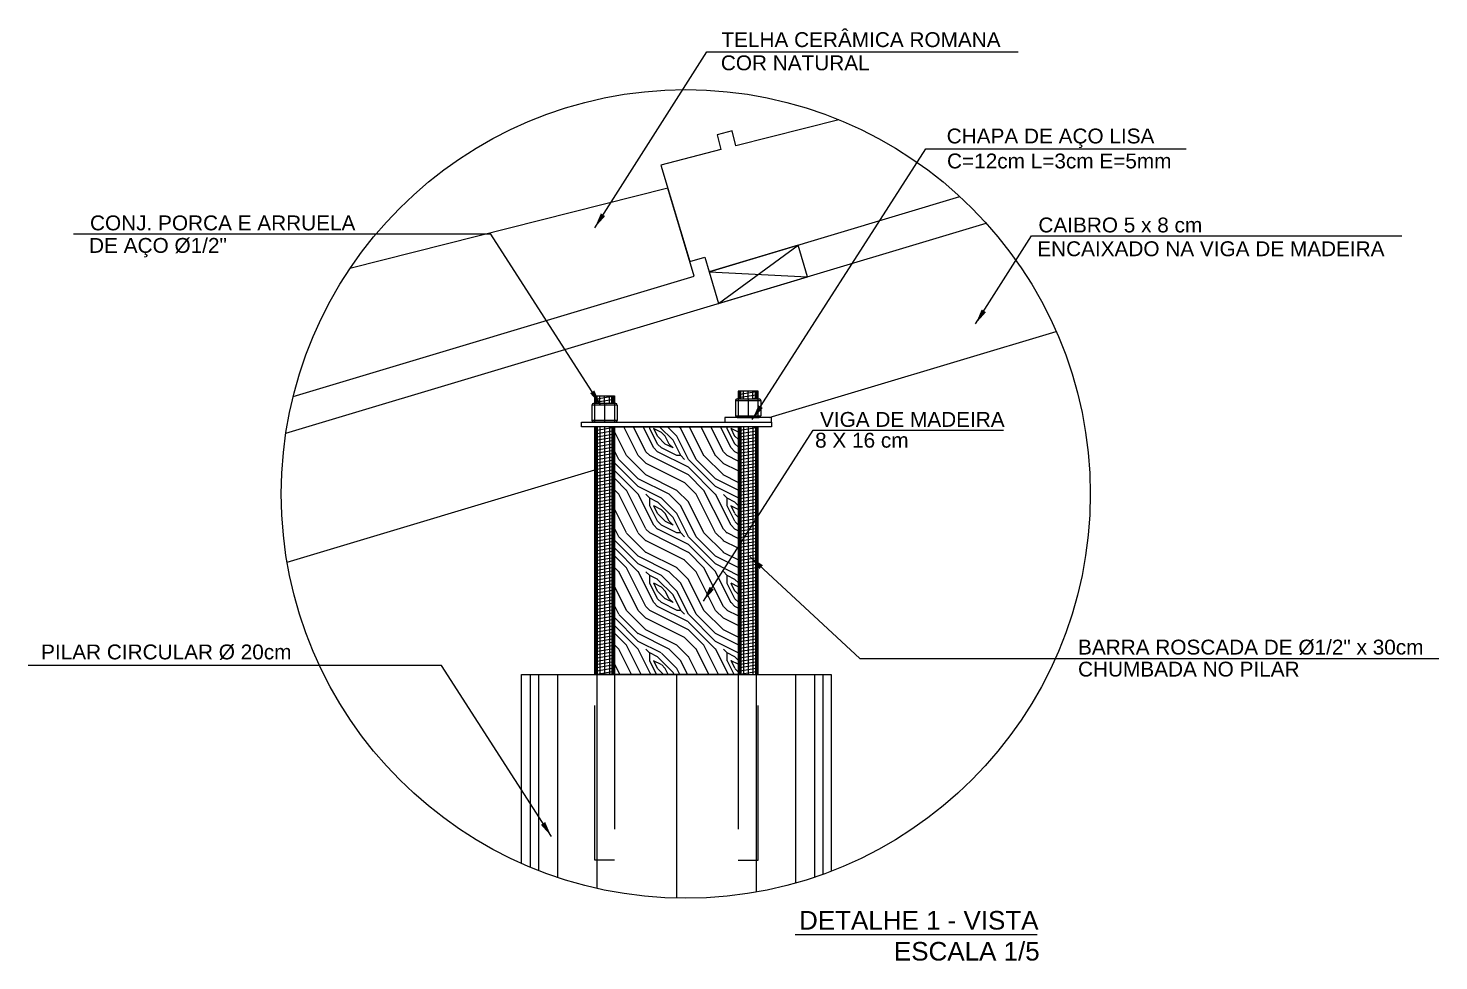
# Model space of a CAD drawing. Extents: x 82 to 278, y 2 to 93.
# Drawn here: x 99.574 to 100.485, y 25.057 to 25.659 of the extents above; entities that cross this region are included whole.
import ezdxf
from ezdxf.enums import TextEntityAlignment as Align

# ---------------------------------------------------------------- set-up
doc = ezdxf.new("R2010")
doc.units = 0
doc.header["$LTSCALE"] = 0.8
doc.header["$MEASUREMENT"] = 0
doc.linetypes.add('TRACEJADO_G', pattern=[0.375, 0.25, -0.125])
doc.layers.get('0').update_dxf_attribs({"linetype": 'CONTINUOUS'})
for name, color, linetype in [('A-CHAMADAS', 1, 'CONTINUOUS'), ('A-PARAFUSO', 2, 'CONTINUOUS'), ('A-TXT', 3, 'CONTINUOUS'), ('ARQ-HTC', 9, 'CONTINUOUS'), ('ARQ-SMB-1_025', 1, 'CONTINUOUS'), ('ARQ-TXT-1_025', 2, 'CONTINUOUS'), ('ARQ-TXT-1_075', 2, 'CONTINUOUS'), ('TELHA', 3, 'CONTINUOUS')]:
    doc.layers.add(name, color=color, linetype=linetype)
doc.styles.add('ESC-50-A20', font='arial.ttf', dxfattribs={"height": 0.1})
doc.styles.add('FNDE Texto Cota 0025', font='verdana.ttf', dxfattribs={"height": 0.04})
doc.dimstyles.new('FNDE 1-0025', dxfattribs={"dimscale": 5, "dimtxt": 0.04, "dimasz": 0.01, "dimexe": 0.15, "dimexo": 0.15, "dimgap": 0.005, "dimtad": 1, "dimzin": 1, "dimdsep": 46, "dimtxsty": 'FNDE Texto Cota 0025', "dimblk": 'tic', "dimcen": 0.015, "dimdle": 0.15, "dimse1": 1, "dimse2": 1, "dimclrd": 251, "dimclre": 251, "dimclrt": 256, "dimaunit": 1, "dimadec": 3, "dimazin": 0, "dimtfac": 1, "dimtix": 1, "dimtmove": 2, "dimatfit": 3, "dimfxl": 0.15, "dimtvp": 1, "dimtolj": 1, "dimtzin": 0, "dimarcsym": 0})

# ---------------------------------------------------------------- blocks, each defined once
blk = doc.blocks.new('tic')
at = {"color": 251}
for p, q in [((0, -1), (0, 1)), ((-1, 0), (1, 0))]:
    blk.add_line(p, q, dxfattribs=at)
blk.add_line((-0.6, -0.6), (0.6, 0.6))

msp = doc.modelspace()

# ---------------------------------------------------------------- hatches: boundary and pattern name
at = {"layer": 'A-TXT'}
h = msp.add_hatch(dxfattribs=at)
h.set_pattern_fill('WOODFACE', color=9, scale=0.05, style=0)
h.set_pattern_definition([(180, (214.74533, -22.517046), (-0.05, 0.05), [0.0025, -0.0475]), (90, (214.72533, -22.499546), (0.05, 0.05), [0.005, -0.045]), (135, (214.73533, -22.504546), (-6e-18, 0.05), [0.003535, -0.010605, 0.003535, -0.00707, 0.02475, -0.021215678]), (135, (214.74783, -22.519546), (-6e-18, 0.05), [0.0035355, -0.007071, 0.0035355, -0.056568678]), (135, (214.73033, -22.514546), (-6e-18, 0.05), [0.0035355, -0.067175178]), (135, (214.72533, -22.517046), (-6e-18, 0.05), [0.0035355, -0.067175178]), (135, (214.73283, -22.512046), (-6e-18, 0.05), [0.0035355, -0.067175178]), (135, (214.73533, -22.509546), (-6e-18, 0.05), [0.007071, -0.063639678]), (135, (214.72283, -22.472046), (-6e-18, 0.05), [0.007071, -0.063639678]), (135, (214.74033, -22.507046), (-6e-18, 0.05), [0.014142, -0.056568678]), (135, (214.74283, -22.504546), (-6e-18, 0.05), [0.014142, -0.056568678]), (135, (214.71033, -22.489546), (-6e-18, 0.05), [0.014142, -0.056568678]), (135, (214.74533, -22.499546), (-6e-18, 0.05), [0.0106066, -0.060104078]), (135, (214.75533, -22.492046), (-6e-18, 0.05), [0.0106066, -0.060104078]), (135, (214.75033, -22.497046), (-6e-18, 0.05), [0.0106066, -0.060104078]), (135, (214.71783, -22.482046), (-6e-18, 0.05), [0.01767767, -0.053033008]), (135, (214.72283, -22.479546), (-6e-18, 0.05), [0.01767767, -0.053033008]), (135, (214.71783, -22.492046), (-6e-18, 0.05), [0.024748737, -0.04596194]), (153.434949, (214.74033, -22.512046), (-0.05, 2e-11), [0.00559017, -0.10621323]), (153.434949, (214.73033, -22.497046), (-0.05, 2e-11), [0.00559017, -0.10621323]), (153.434949, (214.73283, -22.502046), (-0.05, 2e-11), [0.00559017, -0.10621323]), (153.434949, (214.74283, -22.517046), (-0.05, 2e-11), [0.01118034, -0.100623059]), (153.434949, (214.73283, -22.494546), (-0.05, 2e-11), [0.01677051, -0.09503289]), (153.434949, (214.73783, -22.492046), (-0.05, 2e-11), [0.02236068, -0.08944272]), (153.434949, (214.74283, -22.489546), (-0.05, 2e-11), [0.02236068, -0.08944272]), (153.434949, (214.75033, -22.474546), (-0.05, 2e-11), [0.02236068, -0.08944272]), (153.434949, (214.75033, -22.479546), (-0.05, 2e-11), [0.02795085, -0.083852549]), (153.434949, (214.74783, -22.484546), (-0.05, 2e-11), [0.02795085, -0.083852549]), (116.565051, (214.73033, -22.504546), (-3e-12, 0.05), [0.00559017, -0.10621323]), (116.565051, (214.73783, -22.509546), (-3e-12, 0.05), [0.00559017, -0.10621323]), (116.565051, (214.74533, -22.517046), (-3e-12, 0.05), [0.01118034, -0.100623059]), (116.565051, (214.73033, -22.509546), (-3e-12, 0.05), [0.01118034, -0.100623059]), (116.565051, (214.75033, -22.519546), (-3e-12, 0.05), [0.01677051, -0.09503289]), (116.565051, (214.75533, -22.519546), (-3e-12, 0.05), [0.02236068, -0.08944272]), (116.565051, (214.71033, -22.517046), (-3e-12, 0.05), [0.02236068, -0.08944272]), (116.565051, (214.72783, -22.512046), (-3e-12, 0.05), [0.02236068, -0.08944272]), (116.565051, (214.71783, -22.517046), (-3e-12, 0.05), [0.02795085, -0.083852549]), (116.565051, (214.72283, -22.514546), (-3e-12, 0.05), [0.02795085, -0.083852549])])
h.paths.add_polyline_path([(99.95253, 25.37764), (100.03253, 25.40164), (100.03253, 25.24164), (99.95253, 25.24164)])
h.paths.add_polyline_path([(99.95253, 25.40164), (100.03253, 25.40164), (99.95253, 25.37764)])

# ---------------------------------------------------------------- linework, layer by layer
at = {"color": 3}
msp.add_lwpolyline([(100.03253, 25.24164), (99.95253, 25.24164), (99.95253, 25.40164), (100.03253, 25.40164)], close=True, dxfattribs=at)
at = {"layer": 'A-CHAMADAS', "color": 1, "ltscale": 0.2}
msp.add_circle((99.99858, 25.3582), 0.26123, dxfattribs=at)
at = {"layer": 'A-PARAFUSO'}
for p, q in [((99.74032, 25.3975), (100.19256, 25.53317)), ((100.05253, 25.40764), (100.23777, 25.46321)), ((100.03072, 25.41864), (100.0471, 25.41864)), ((100.03072, 25.41864), (100.03072, 25.40864)), ((100.03172, 25.41964), (100.0461, 25.41964)), ((100.03891, 25.41964), (100.03891, 25.40764)), ((100.0471, 25.41864), (100.0471, 25.40864)), ((99.95435, 25.41564), (99.93797, 25.41564)), ((99.93797, 25.41564), (99.93797, 25.40564)), ((99.95335, 25.41664), (99.93897, 25.41664)), ((99.94616, 25.41664), (99.94616, 25.40464)), ((99.95435, 25.41564), (99.95435, 25.40564)), ((100.03072, 25.40864), (100.0471, 25.40864)), ((99.95435, 25.40564), (99.93797, 25.40564)), ((99.95335, 25.40464), (99.93897, 25.40464)), ((100.03172, 25.40764), (100.0461, 25.40764)), ((99.74108, 25.3142), (99.93978, 25.37381)), ((99.89253, 25.11946), (99.89253, 25.24164)), ((99.89253, 25.24164), (100.09253, 25.24164)), ((100.09253, 25.24164), (100.09253, 25.11445))]:
    msp.add_line(p, q, dxfattribs=at)
for points in [[(99.93978, 25.40464), (99.93978, 25.42164), (99.95253, 25.42164), (99.95253, 25.40464)], [(100.04528, 25.40764), (100.04528, 25.42464), (100.03253, 25.42464), (100.03253, 25.40764)], [(99.95253, 25.40164), (99.93116, 25.40164), (99.93116, 25.40464), (99.96253, 25.40464)], [(99.95253, 25.40164), (99.95253, 25.24164), (99.93978, 25.24164), (99.93978, 25.40164)], [(99.96253, 25.40464), (100.05391, 25.40464), (100.05391, 25.40164), (99.95253, 25.40164)], [(100.03253, 25.40164), (100.03253, 25.24164), (100.04528, 25.24164), (100.04528, 25.40164)]]:
    msp.add_lwpolyline(points, dxfattribs=at)
msp.add_lwpolyline([(100.02391, 25.40464), (100.05391, 25.40464), (100.05391, 25.40764), (100.02391, 25.40764)], close=True, dxfattribs=at)
for centre, start, end in [((100.03172, 25.41864), 90, 180), ((100.0461, 25.41864), 360, 90), ((99.93897, 25.41564), 90, 180), ((99.95335, 25.41564), 360, 90), ((100.03172, 25.40864), 180, 270), ((100.0461, 25.40864), 270, 0), ((99.93897, 25.40564), 180, 270), ((99.95335, 25.40564), 270, 0)]:
    msp.add_arc(centre, 0.001, start, end, dxfattribs=at)
at = {"layer": 'A-TXT', "color": 1}
for p, q in [((100.07114, 25.51897), (100.01368, 25.50173)), ((100.01979, 25.48134), (100.07114, 25.51897)), ((100.07726, 25.49858), (100.07114, 25.51897)), ((100.01368, 25.50173), (100.07726, 25.49858)), ((100.01368, 25.50173), (100.01979, 25.48134)), ((100.01979, 25.48134), (100.07726, 25.49858))]:
    msp.add_line(p, q, dxfattribs=at)
at = {"layer": 'A-TXT', "color": 9}
for p, q in [((99.93978, 25.41954), (99.95253, 25.42164)), ((99.93978, 25.41744), (99.95253, 25.41954)), ((99.94017, 25.41664), (99.94017, 25.42164)), ((99.94058, 25.41664), (99.94058, 25.42164)), ((99.94142, 25.41664), (99.94142, 25.42164)), ((99.94306, 25.41664), (99.94306, 25.42164)), ((99.94616, 25.41664), (99.94616, 25.42164)), ((99.94768, 25.41664), (99.95253, 25.41744)), ((99.94926, 25.41664), (99.94926, 25.42164)), ((99.95089, 25.41664), (99.95089, 25.42164)), ((99.95173, 25.41664), (99.95173, 25.42164)), ((99.95215, 25.41664), (99.95215, 25.42164)), ((100.03253, 25.42254), (100.04528, 25.42464)), ((100.03253, 25.42044), (100.04528, 25.42254)), ((100.03292, 25.41964), (100.03292, 25.42464)), ((100.03333, 25.41964), (100.03333, 25.42464)), ((100.03417, 25.41964), (100.03417, 25.42464)), ((100.03581, 25.41964), (100.03581, 25.42464)), ((100.03891, 25.41964), (100.03891, 25.42464)), ((100.04043, 25.41964), (100.04528, 25.42044)), ((100.04201, 25.41964), (100.04201, 25.42464)), ((100.04364, 25.41964), (100.04364, 25.42464)), ((100.04448, 25.41964), (100.04448, 25.42464)), ((100.0449, 25.41964), (100.0449, 25.42464)), ((99.93978, 25.40129), (99.94188, 25.40164)), ((99.93978, 25.39919), (99.95253, 25.40129)), ((99.93978, 25.39709), (99.95253, 25.39919)), ((99.94017, 25.40164), (99.94017, 25.24164)), ((99.94058, 25.40164), (99.94058, 25.24164)), ((99.94142, 25.40164), (99.94142, 25.24164)), ((99.94306, 25.40164), (99.94306, 25.24164)), ((99.94616, 25.40164), (99.94616, 25.24164)), ((99.94926, 25.40164), (99.94926, 25.24164)), ((99.95089, 25.40164), (99.95089, 25.24164)), ((99.95173, 25.40164), (99.95173, 25.24164)), ((99.95215, 25.40164), (99.95215, 25.24164)), ((100.03253, 25.40129), (100.03463, 25.40164)), ((100.03253, 25.39919), (100.04528, 25.40129)), ((100.03253, 25.39709), (100.04528, 25.39919)), ((100.03292, 25.40164), (100.03292, 25.24164)), ((100.03333, 25.40164), (100.03333, 25.24164)), ((100.03417, 25.40164), (100.03417, 25.24164)), ((100.03581, 25.40164), (100.03581, 25.24164)), ((100.03891, 25.40164), (100.03891, 25.24164)), ((100.04201, 25.40164), (100.04201, 25.24164)), ((100.04364, 25.40164), (100.04364, 25.24164)), ((100.04448, 25.40164), (100.04448, 25.24164)), ((100.0449, 25.40164), (100.0449, 25.24164)), ((99.93978, 25.39499), (99.95253, 25.39709)), ((99.93978, 25.39289), (99.95253, 25.39499)), ((99.93978, 25.39079), (99.95253, 25.39289)), ((99.93978, 25.38869), (99.95253, 25.39079)), ((100.03253, 25.39499), (100.04528, 25.39709)), ((100.03253, 25.39289), (100.04528, 25.39499)), ((100.03253, 25.39079), (100.04528, 25.39289)), ((100.03253, 25.38869), (100.04528, 25.39079)), ((99.93978, 25.38659), (99.95253, 25.38869)), ((99.93978, 25.38449), (99.95253, 25.38659)), ((99.93978, 25.38239), (99.95253, 25.38449)), ((99.93978, 25.38029), (99.95253, 25.38239)), ((100.03253, 25.38659), (100.04528, 25.38869)), ((100.03253, 25.38449), (100.04528, 25.38659)), ((100.03253, 25.38239), (100.04528, 25.38449)), ((100.03253, 25.38029), (100.04528, 25.38239)), ((99.93978, 25.37818), (99.95253, 25.38029)), ((99.93978, 25.37608), (99.95253, 25.37818)), ((99.93978, 25.37398), (99.95253, 25.37608)), ((99.93978, 25.37188), (99.95253, 25.37398)), ((99.93978, 25.36978), (99.95253, 25.37188)), ((100.03253, 25.37818), (100.04528, 25.38029)), ((100.03253, 25.37608), (100.04528, 25.37818)), ((100.03253, 25.37398), (100.04528, 25.37608)), ((100.03253, 25.37188), (100.04528, 25.37398)), ((100.03253, 25.36978), (100.04528, 25.37188)), ((99.93978, 25.36768), (99.95253, 25.36978)), ((99.93978, 25.36558), (99.95253, 25.36768)), ((99.93978, 25.36348), (99.95253, 25.36558)), ((99.93978, 25.36138), (99.95253, 25.36348)), ((100.03253, 25.36768), (100.04528, 25.36978)), ((100.03253, 25.36558), (100.04528, 25.36768)), ((100.03253, 25.36348), (100.04528, 25.36558)), ((100.03253, 25.36138), (100.04528, 25.36348)), ((99.93978, 25.35928), (99.95253, 25.36138)), ((99.93978, 25.35718), (99.95253, 25.35928)), ((99.93978, 25.35508), (99.95253, 25.35718)), ((99.93978, 25.35298), (99.95253, 25.35508)), ((100.03253, 25.35928), (100.04528, 25.36138)), ((100.03253, 25.35718), (100.04528, 25.35928)), ((100.03253, 25.35508), (100.04528, 25.35718)), ((100.03253, 25.35298), (100.04528, 25.35508)), ((99.93978, 25.35088), (99.95253, 25.35298)), ((99.93978, 25.34877), (99.95253, 25.35088)), ((99.93978, 25.34667), (99.95253, 25.34877)), ((99.93978, 25.34457), (99.95253, 25.34667)), ((99.93978, 25.34247), (99.95253, 25.34457)), ((100.03253, 25.35088), (100.04528, 25.35298)), ((100.03253, 25.34877), (100.04528, 25.35088)), ((100.03253, 25.34667), (100.04528, 25.34877)), ((100.03253, 25.34457), (100.04528, 25.34667)), ((100.03253, 25.34247), (100.04528, 25.34457)), ((99.93978, 25.34037), (99.95253, 25.34247)), ((99.93978, 25.33827), (99.95253, 25.34037)), ((99.93978, 25.33617), (99.95253, 25.33827)), ((99.93978, 25.33407), (99.95253, 25.33617)), ((100.03253, 25.34037), (100.04528, 25.34247)), ((100.03253, 25.33827), (100.04528, 25.34037)), ((100.03253, 25.33617), (100.04528, 25.33827)), ((100.03253, 25.33407), (100.04528, 25.33617)), ((99.93978, 25.33197), (99.95253, 25.33407)), ((99.93978, 25.32987), (99.95253, 25.33197)), ((99.93978, 25.32777), (99.95253, 25.32987)), ((99.93978, 25.32567), (99.95253, 25.32777)), ((100.03253, 25.33197), (100.04528, 25.33407)), ((100.03253, 25.32987), (100.04528, 25.33197)), ((100.03253, 25.32777), (100.04528, 25.32987)), ((100.03253, 25.32567), (100.04528, 25.32777)), ((99.93978, 25.32357), (99.95253, 25.32567)), ((99.93978, 25.32147), (99.95253, 25.32357)), ((99.93978, 25.31936), (99.95253, 25.32147)), ((99.93978, 25.31726), (99.95253, 25.31936)), ((99.93978, 25.31516), (99.95253, 25.31726)), ((100.03253, 25.32357), (100.04528, 25.32567)), ((100.03253, 25.32147), (100.04528, 25.32357)), ((100.03253, 25.31936), (100.04528, 25.32147)), ((100.03253, 25.31726), (100.04528, 25.31936)), ((100.03253, 25.31516), (100.04528, 25.31726)), ((99.93978, 25.31306), (99.95253, 25.31516)), ((99.93978, 25.31096), (99.95253, 25.31306)), ((99.93978, 25.30886), (99.95253, 25.31096)), ((99.93978, 25.30676), (99.95253, 25.30886)), ((100.03253, 25.31306), (100.04528, 25.31516)), ((100.03253, 25.31096), (100.04528, 25.31306)), ((100.03253, 25.30886), (100.04528, 25.31096)), ((100.03253, 25.30676), (100.04528, 25.30886)), ((99.93978, 25.30466), (99.95253, 25.30676)), ((99.93978, 25.30256), (99.95253, 25.30466)), ((99.93978, 25.30046), (99.95253, 25.30256)), ((99.93978, 25.29836), (99.95253, 25.30046)), ((100.03253, 25.30466), (100.04528, 25.30676)), ((100.03253, 25.30256), (100.04528, 25.30466)), ((100.03253, 25.30046), (100.04528, 25.30256)), ((100.03253, 25.29836), (100.04528, 25.30046)), ((99.93978, 25.29626), (99.95253, 25.29836)), ((99.93978, 25.29416), (99.95253, 25.29626)), ((99.93978, 25.29206), (99.95253, 25.29416)), ((99.93978, 25.28995), (99.95253, 25.29206)), ((99.93978, 25.28785), (99.95253, 25.28995)), ((100.03253, 25.29626), (100.04528, 25.29836)), ((100.03253, 25.29416), (100.04528, 25.29626)), ((100.03253, 25.29206), (100.04528, 25.29416)), ((100.03253, 25.28995), (100.04528, 25.29206)), ((100.03253, 25.28785), (100.04528, 25.28995)), ((99.93978, 25.28575), (99.95253, 25.28785)), ((99.93978, 25.28365), (99.95253, 25.28575)), ((99.93978, 25.28155), (99.95253, 25.28365)), ((99.93978, 25.27945), (99.95253, 25.28155)), ((100.03253, 25.28575), (100.04528, 25.28785)), ((100.03253, 25.28365), (100.04528, 25.28575)), ((100.03253, 25.28155), (100.04528, 25.28365)), ((100.03253, 25.27945), (100.04528, 25.28155)), ((99.93978, 25.27735), (99.95253, 25.27945)), ((99.93978, 25.27525), (99.95253, 25.27735)), ((99.93978, 25.27315), (99.95253, 25.27525)), ((99.93978, 25.27105), (99.95253, 25.27315)), ((100.03253, 25.27735), (100.04528, 25.27945)), ((100.03253, 25.27525), (100.04528, 25.27735)), ((100.03253, 25.27315), (100.04528, 25.27525)), ((100.03253, 25.27105), (100.04528, 25.27315)), ((99.93978, 25.26895), (99.95253, 25.27105)), ((99.93978, 25.26685), (99.95253, 25.26895)), ((99.93978, 25.26475), (99.95253, 25.26685)), ((99.93978, 25.26265), (99.95253, 25.26475)), ((99.93978, 25.26054), (99.95253, 25.26265)), ((100.03253, 25.26895), (100.04528, 25.27105)), ((100.03253, 25.26685), (100.04528, 25.26895)), ((100.03253, 25.26475), (100.04528, 25.26685)), ((100.03253, 25.26265), (100.04528, 25.26475)), ((100.03253, 25.26054), (100.04528, 25.26265)), ((99.93978, 25.25844), (99.95253, 25.26054)), ((99.93978, 25.25634), (99.95253, 25.25844)), ((99.93978, 25.25424), (99.95253, 25.25634)), ((99.93978, 25.25214), (99.95253, 25.25424)), ((100.03253, 25.25844), (100.04528, 25.26054)), ((100.03253, 25.25634), (100.04528, 25.25844)), ((100.03253, 25.25424), (100.04528, 25.25634)), ((100.03253, 25.25214), (100.04528, 25.25424)), ((99.93978, 25.25004), (99.95253, 25.25214)), ((99.93978, 25.24794), (99.95253, 25.25004)), ((99.93978, 25.24584), (99.95253, 25.24794)), ((99.93978, 25.24374), (99.95253, 25.24584)), ((100.03253, 25.25004), (100.04528, 25.25214)), ((100.03253, 25.24794), (100.04528, 25.25004)), ((100.03253, 25.24584), (100.04528, 25.24794)), ((100.03253, 25.24374), (100.04528, 25.24584)), ((99.89803, 25.24164), (99.89803, 25.11709)), ((99.90341, 25.24164), (99.90341, 25.11492)), ((99.9157, 25.24164), (99.9157, 25.11046)), ((99.93978, 25.24164), (99.95253, 25.24374)), ((99.94106, 25.24164), (99.94106, 25.10338)), ((99.99253, 25.24164), (99.99253, 25.09704)), ((100.03253, 25.24164), (100.04528, 25.24374)), ((100.04401, 25.24164), (100.04401, 25.10095)), ((100.06936, 25.24164), (100.06936, 25.10674)), ((100.08165, 25.24164), (100.08165, 25.11053)), ((100.08703, 25.24164), (100.08703, 25.1124))]:
    msp.add_line(p, q, dxfattribs=at)
at = {"layer": 'A-TXT', "color": 1, "linetype": 'TRACEJADO_G', "ltscale": 0.04}
for points in [[(99.95253, 25.24164), (99.95253, 25.12164), (99.93978, 25.12164), (99.93978, 25.24164)], [(100.03253, 25.24164), (100.03253, 25.12164), (100.04528, 25.12164), (100.04528, 25.24164)]]:
    msp.add_lwpolyline(points, dxfattribs=at)
at = {"layer": 'ARQ-HTC', "color": 5, "linetype": 'Continuous'}
msp.add_line((100.06915, 25.07355), (100.22547, 25.07355), dxfattribs=at)
at = {"layer": 'TELHA', "color": 3}
for points in [[(100.09754, 25.59996), (100.03101, 25.58315), (100.02852, 25.59283), (100.01884, 25.59034), (100.02133, 25.58066), (99.98255, 25.57069), (100.00126, 25.5083), (100.01084, 25.51117), (100.01368, 25.50173), (100.1756, 25.55031)], [(99.74504, 25.42114), (100.00409, 25.49885), (99.98697, 25.55573)], [(99.98702, 25.55574), (99.78171, 25.50384)]]:
    msp.add_lwpolyline(points, dxfattribs=at)

# ---------------------------------------------------------------- texts
at = {"layer": 'ARQ-TXT-1_025', "color": 3, "insert": (99.99244, 25.05659), "char_height": 0.012, "width": 0.2327249, "attachment_point": 7, "style": 'ESC-50-A20'}
msp.add_mtext('\\pi0.079352;DETALHE 1 - VISTA\\P\\pi0.1406;{\\C256;ESCALA 1/5}', dxfattribs=at)
at = {"layer": 'ARQ-TXT-1_075', "style": 'ESC-50-A20'}
for s, p in [('TELHA CERÂMICA ROMANA', (100.02161, 25.65174)), ('COR NATURAL', (100.02125, 25.63674)), ('CHAPA DE AÇO LISA', (100.16711, 25.58948)), ('C=12cm L=3cm E=5mm', (100.16733, 25.57336)), ('CONJ. PORCA E ARRUELA', (99.61383, 25.53334)), ('CAIBRO 5 x 8 cm', (100.22633, 25.532)), ('DE AÇO %%C1/2"', (99.61324, 25.51879)), ('ENCAIXADO NA VIGA DE MADEIRA', (100.22559, 25.51664)), ('VIGA DE MADEIRA', (100.0853, 25.40637)), ('8 X 16 cm', (100.08212, 25.39292)), ('BARRA ROSCADA DE %%C1/2" x 30cm', (100.25194, 25.25927)), ('PILAR CIRCULAR %%C 20cm', (99.58223, 25.25614)), ('CHUMBADA NO PILAR', (100.25194, 25.24504))]:
    msp.add_text(s, height=0.0096, dxfattribs=at).set_placement(p, align=Align.MIDDLE_LEFT)

# ---------------------------------------------------------------- leaders
at = {"layer": 'ARQ-SMB-1_025', "ltscale": 10}
for points in [[(99.93976, 25.53017), (100.01217, 25.64394), (100.21334, 25.64394)], [(100.04152, 25.40623), (100.15364, 25.58112), (100.32174, 25.58112)], [(99.94358, 25.41576), (99.87264, 25.52616), (99.60309, 25.52616)], [(100.18573, 25.46809), (100.22194, 25.52497), (100.46109, 25.52497)], [(100.00997, 25.28893), (100.08091, 25.39934), (100.20387, 25.39934)], [(100.03998, 25.31776), (100.11091, 25.25191), (100.48492, 25.25191)], [(99.91181, 25.13693), (99.84087, 25.24733), (99.57391, 25.24733)]]:
    msp.add_leader(points, dimstyle='FNDE 1-0025', override={"dimscale": 1, "dimlfac": 100, "dimclrd": 252, "dimclre": 252}, dxfattribs=at)

doc.saveas('drawing.dxf')
